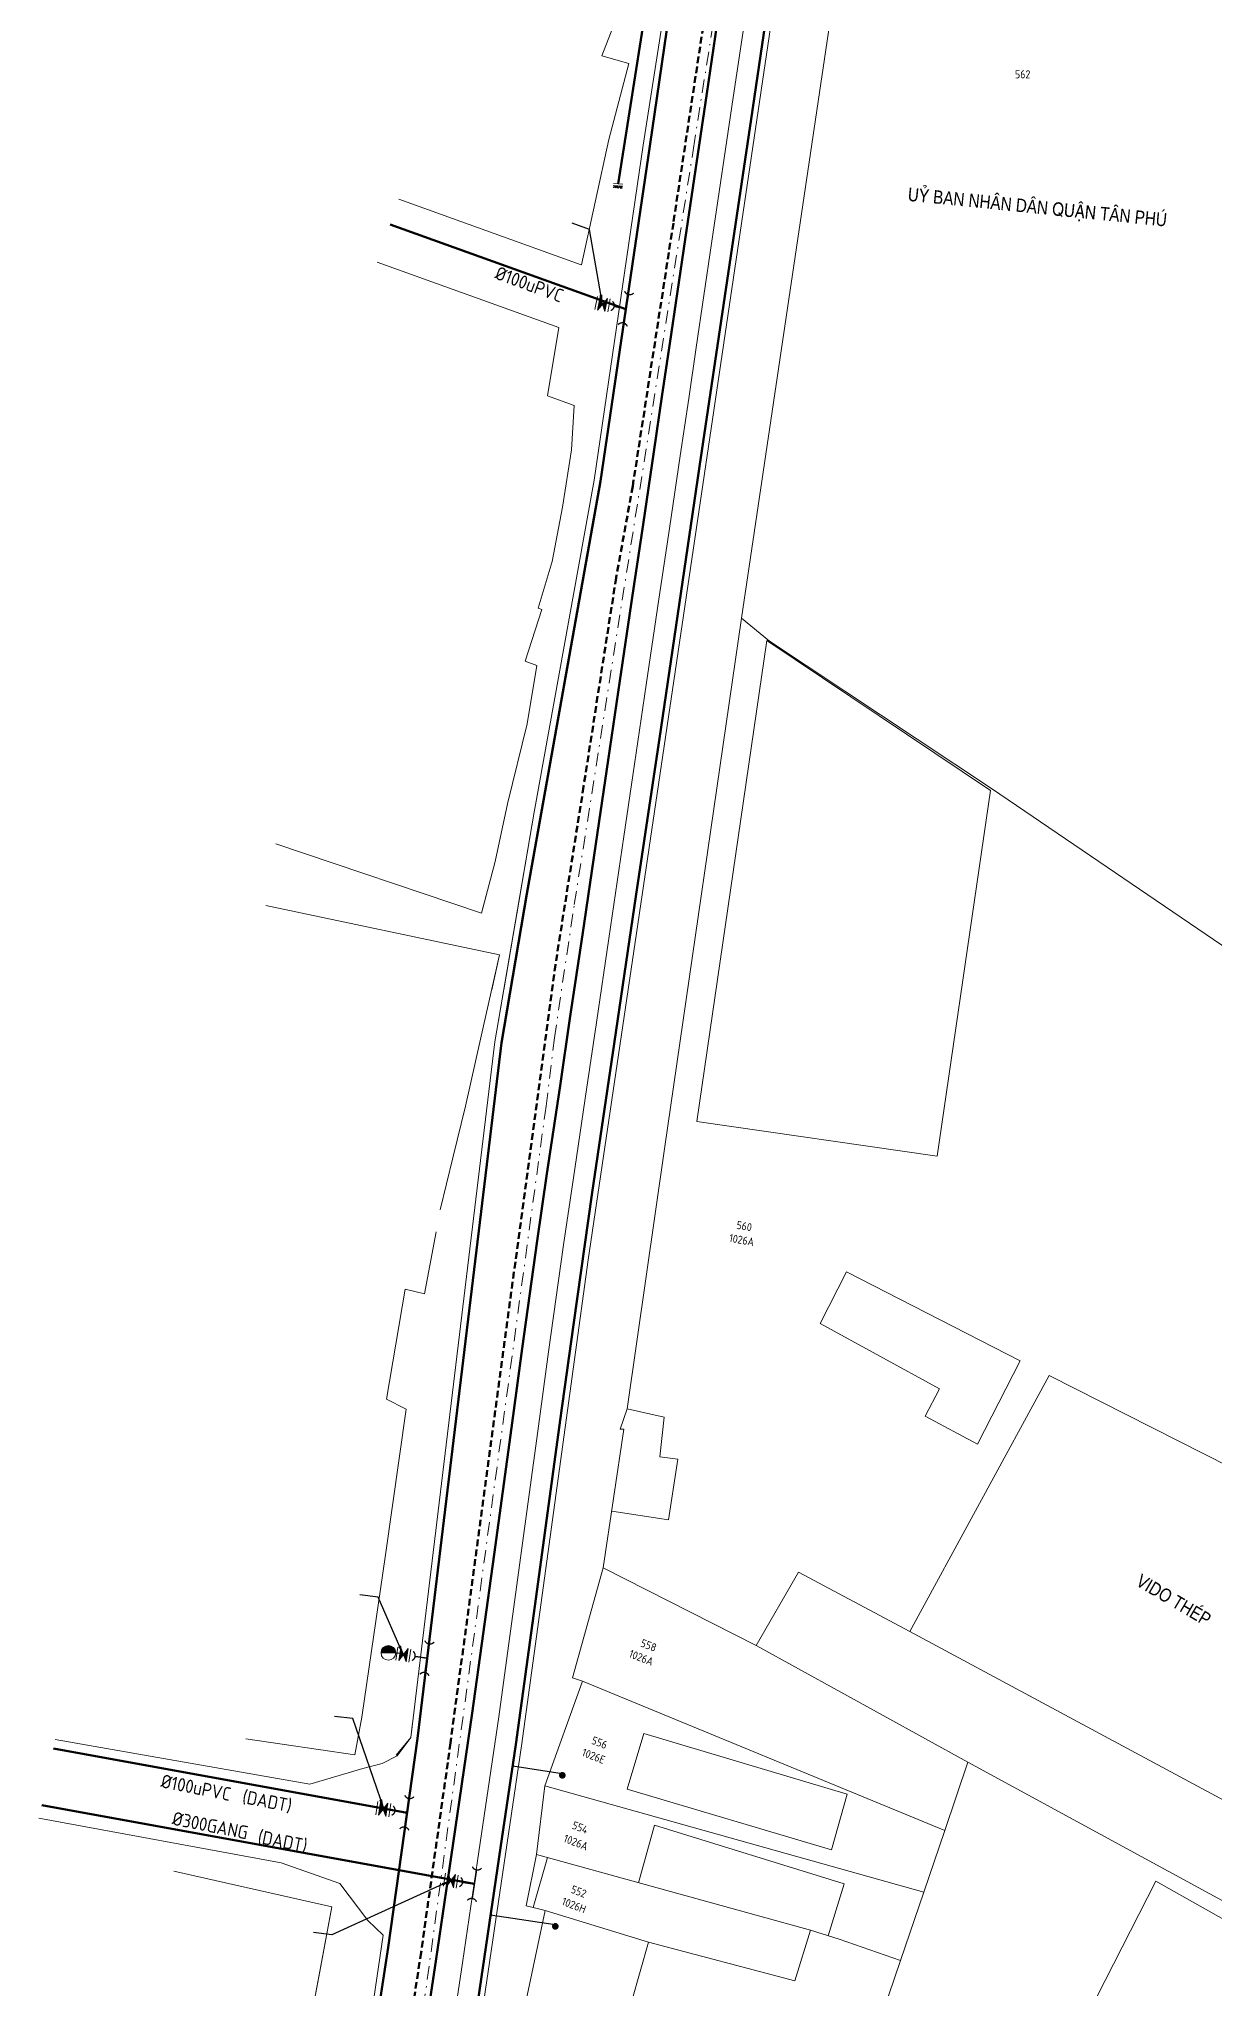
# Model space of a CAD drawing. Header units: inches. Extents: x 595615 to 1194060, y 1190840 to 2385448.
# Drawn here: x 596684.7 to 596772.9, y 1192558.2 to 1192704.4 of the extents above; entities that cross this region are included whole.
import ezdxf
from ezdxf.enums import TextEntityAlignment as Align

# ---------------------------------------------------------------- set-up
doc = ezdxf.new("R2010")
doc.units = ezdxf.units.IN
doc.header["$MEASUREMENT"] = 0
for name, pattern in [('CENTER2', [1.125, 0.75, -0.125, 0.125, -0.125]), ('DASHDOTX2', [2, 1, -0.5, 0, -0.5]), ('DASHED', [0.75, 0.5, -0.25])]:
    doc.linetypes.add(name, pattern=pattern)
for name, color, linetype, lineweight in [('Chitiet', 4, 'Continuous', 9), ('DN 100 uPVC', 4, 'Continuous', 50), ('DN 25 PE', 40, 'Continuous', 30), ('Nen tim duong', 9, 'CENTER2', 0), ('Nen_HTHANH-TP', 9, 'Continuous', 0), ('Nen_PHUTHOHOA_TP', 8, 'Continuous', 5), ('Nen_SN-HTHANH-TP_new', 7, 'Continuous', 0), ('Nen_SN_HTHANH_old', 9, 'Continuous', 0), ('ONG BTCT', 61, 'DASHED', 100), ('ONG CAP 2 (DADT)', 140, 'Continuous', 70), ('ONG CAP 3 (DADT)', 221, 'Continuous', 50), ('ONGCAP2', 5, 'Continuous', 20), ('TEXT PIPE', 3, 'Continuous', 25), ('Text_DiaDanh', 9, 'Continuous', 0), ('TLK 15', 220, 'Continuous', 20), ('Trucuuhoa', 1, 'Continuous', 15), ('VAN', 7, 'Continuous', 20)]:
    doc.layers.add(name, color=color, linetype=linetype, lineweight=lineweight)
doc.layers.add('ki hieu van', color=170, linetype='Continuous')
doc.styles.add('Dia Danh', font='VHELVCN_0.TTF', dxfattribs={"height": 1})
doc.styles.add('Sonha_QTB', font='isocp.shx', dxfattribs={"height": 0.6, "bigfont": 'bigfont.shx'})
doc.styles.add('text', font='isocp2.shx')
doc.styles.add('VNI-HC', font='VHELVCN_0.TTF')
doc.dimstyles.new('DUONG KICH THUOC', dxfattribs={"dimtxt": 1, "dimasz": 0.7, "dimexe": 0.5, "dimexo": 0.3, "dimgap": 0.2, "dimtad": 1, "dimzin": 0, "dimdsep": 46, "dimtxsty": 'VNI-HC', "dimblk": 'ARCHTICK', "dimcen": 0.09, "dimdle": 0.5, "dimclrd": 256, "dimclre": 256, "dimclrt": 256, "dimadec": 0, "dimazin": 0, "dimtfac": 1, "dimtofl": 0, "dimtmove": 0, "dimatfit": 3, "dimfxl": 1, "dimtolj": 1, "dimtzin": 0, "dimlwd": -1, "dimlwe": -1, "dimarcsym": 0})

# ---------------------------------------------------------------- blocks, each defined once
blk = doc.blocks.new('TLK 15')
at = {"layer": 'TLK 15', "linetype": 'Continuous', "const_width": 0.25}
blk.add_lwpolyline([(-0.125, 0, 1), (0.125, 0, 1)], format="xyb", close=True, dxfattribs=at)
blk = doc.blocks.new('VAN')
at = {"layer": 'VAN'}
h = blk.add_hatch(color=256, dxfattribs=at)
h.paths.add_polyline_path([(0.21, -0.5), (0.49, 0), (0.21, 0.5)])
h.paths.add_polyline_path([(0.77, 0.5), (0.49, 0), (0.77, -0.5)])
at = {"layer": 'VAN', "ltscale": 100}
for p, q in [((0, 0.5), (0, -0.5)), ((0.77, -0.5), (0.21, 0.5)), ((0.21, -0.5), (0.77, 0.5)), ((0.21, 0.5), (0.21, -0.5)), ((0.77, 0.5), (0.77, -0.5)), ((0.98, 0.5), (0.98, -0.5))]:
    blk.add_line(p, q, dxfattribs=at)
blk = doc.blocks.new('TE+VAN')
at = {"layer": 'Chitiet', "ltscale": 100, "const_width": 0.1}
for points in [[(-0.35, 1.28, 0.571257), (0.35, 1.28)], [(1.1, 0.35, 0.571257), (1.1, -0.35)], [(0.35, -1.28, 0.571257), (-0.35, -1.28)]]:
    blk.add_lwpolyline(points, format="xyb", dxfattribs=at)
for points in [[(0, -1.08), (0, 1.08)], [(0.9, 0), (0, 0)]]:
    blk.add_lwpolyline(points, dxfattribs=at)
at = {"layer": 'VAN'}
blk.add_blockref('VAN', (1.3, 0), dxfattribs=at)
blk = doc.blocks.new('_ArchTick')
at = {"color": 0, "linetype": 'ByBlock', "const_width": 0.15}
blk.add_lwpolyline([(-0.5, -0.5), (0.5, 0.5)], dxfattribs=at)
blk = doc.blocks.new('Trucuuhoa100')
at = {"layer": 'Trucuuhoa', "linetype": 'Continuous'}
blk.add_hatch(color=256, dxfattribs=at).paths.add_polyline_path([(0.55, 0, 0.414373), (0, 0.55, 0.414055), (-0.55, 0)])
blk.add_line((-0.55, 0), (0.55, 0), dxfattribs=at)
at = {"layer": 'Trucuuhoa', "linetype": 'Continuous', "flags": 128}
blk.add_lwpolyline([(0.55, -0.02), (0.89, -0.02)], dxfattribs=at)
at = {"layer": 'Trucuuhoa', "linetype": 'Continuous'}
blk.add_circle((0, 0), 0.551, dxfattribs=at)
blk = doc.blocks.new('BIT')
at = {"layer": 'Chitiet', "ltscale": 100}
for p, q in [((0.35, 0), (-0.35, 0)), ((-0.3, -0.16), (-0.35, -0.21)), ((0.35, -0.16), (-0.35, -0.16)), ((-0.18, -0.16), (-0.34, -0.33)), ((-0.06, -0.16), (-0.22, -0.33)), ((0.07, -0.16), (-0.09, -0.33)), ((0.19, -0.16), (0.03, -0.33)), ((0.32, -0.16), (0.15, -0.33)), ((0.35, -0.25), (0.28, -0.33))]:
    blk.add_line(p, q, dxfattribs=at)

msp = doc.modelspace()

# ---------------------------------------------------------------- linework, layer by layer
at = {"layer": 'DN 100 uPVC'}
msp.add_lwpolyline([(596732.852, 1192723.269), (596728.16, 1192693.534)], dxfattribs=at)
at = {"layer": 'DN 100 uPVC', "linetype": 'Continuous'}
msp.add_lwpolyline([(596728.747, 1192684.14), (596711.058, 1192690.502)], dxfattribs=at)
at = {"layer": 'DN 25 PE'}
for p, q in [((596723.979, 1192574.307), (596720.255, 1192574.86)), ((596723.453, 1192562.98), (596718.598, 1192563.701))]:
    msp.add_line(p, q, dxfattribs=at)
at = {"layer": 'Nen tim duong', "linetype": 'DASHDOTX2'}
for p, q in [((596733.82, 1192696.226), (596742.764, 1192752.963)), ((596724.876, 1192639.499), (596733.82, 1192696.226)), ((596723.384, 1192629.487), (596724.876, 1192639.499)), ((596722.761, 1192624.372), (596723.384, 1192629.487)), ((596722.761, 1192624.372), (596712.02, 1192545.448))]:
    msp.add_line(p, q, dxfattribs=at)
at = {"layer": 'Nen_HTHANH-TP', "linetype": 'Continuous'}
for p, q in [((596751.472, 1192755.91), (596737.428, 1192660.959)), ((596751.472, 1192755.91), (596737.428, 1192660.959)), ((596746.614, 1192752.656), (596725.917, 1192612.849)), ((596726.36, 1192671.32), (596721.87, 1192646.426)), ((596731.64, 1192621.164), (596737.428, 1192660.959)), ((596737.428, 1192660.959), (596739.53, 1192659.24)), ((596739.31, 1192659.29), (596734.069, 1192623.226)), ((596756.089, 1192648.054), (596739.31, 1192659.29)), ((596739.53, 1192659.24), (596756.179, 1192648.184)), ((596752.101, 1192620.621), (596756.089, 1192648.054)), ((596844.537, 1192588.105), (596756.179, 1192648.184)), ((596721.87, 1192646.426), (596718.924, 1192629.204)), ((596718.924, 1192629.204), (596712.616, 1192577.009)), ((596718.924, 1192629.204), (596712.616, 1192577.009)), ((596734.069, 1192623.226), (596752.101, 1192620.621)), ((596728.846, 1192601.682), (596731.64, 1192621.164)), ((596725.917, 1192612.849), (596720.926, 1192576.395)), ((596745.308, 1192611.955), (596743.311, 1192608.063)), ((596745.308, 1192611.955), (596758.333, 1192605.266)), ((596752.275, 1192603.161), (596743.311, 1192608.063)), ((596758.333, 1192605.266), (596755.128, 1192599.023)), ((596750.05, 1192584.969), (596760.504, 1192604.167)), ((596760.504, 1192604.167), (596809.534, 1192579.317)), ((596752.275, 1192603.161), (596751.197, 1192601.11)), ((596728.307, 1192600.151), (596728.846, 1192601.682)), ((596728.846, 1192601.682), (596731.607, 1192601.054)), ((596731.607, 1192601.054), (596731.289, 1192598.074)), ((596751.197, 1192601.11), (596755.128, 1192599.023)), ((596727.046, 1192589.74), (596728.597, 1192600.142)), ((596728.597, 1192600.142), (596728.307, 1192600.151)), ((596731.289, 1192598.074), (596732.639, 1192597.895)), ((596732.639, 1192597.895), (596731.953, 1192593.354)), ((596731.953, 1192593.354), (596727.682, 1192593.991)), ((596724.742, 1192581.498), (596727.046, 1192589.74)), ((596727.046, 1192589.74), (596738.51, 1192583.93)), ((596738.51, 1192583.93), (596741.706, 1192589.422)), ((596741.706, 1192589.422), (596750.05, 1192584.969)), ((596798.421, 1192558.948), (596750.05, 1192584.969)), ((596738.51, 1192583.93), (596754.407, 1192575.182)), ((596724.742, 1192581.498), (596725.503, 1192581.249)), ((596722.679, 1192573.397), (596725.503, 1192581.249)), ((596725.503, 1192581.249), (596752.682, 1192570.041)), ((596730.086, 1192577.323), (596728.849, 1192573.142)), ((596730.086, 1192577.323), (596745.349, 1192572.775)), ((596711.587, 1192575.658), (596710.468, 1192575.067)), ((596711.587, 1192575.658), (596710.468, 1192575.067)), ((596712.616, 1192577.009), (596711.587, 1192575.658)), ((596712.616, 1192577.009), (596711.587, 1192575.658)), ((596713.348, 1192525.329), (596720.926, 1192576.395)), ((596754.407, 1192575.182), (596752.682, 1192570.041)), ((596754.407, 1192575.182), (596780.199, 1192561.133)), ((596722.033, 1192568.246), (596722.679, 1192573.397)), ((596722.679, 1192573.397), (596751.095, 1192565.42)), ((596744.173, 1192568.584), (596728.849, 1192573.142)), ((596745.349, 1192572.775), (596744.173, 1192568.584)), ((596730.881, 1192570.443), (596729.685, 1192566.132)), ((596730.881, 1192570.443), (596745.115, 1192566.055)), ((596752.682, 1192570.041), (596751.095, 1192565.42)), ((596721.256, 1192564.406), (596722.033, 1192568.246)), ((596721.786, 1192564.266), (596722.873, 1192568.017)), ((596722.033, 1192568.246), (596742.598, 1192562.563)), ((596745.115, 1192566.055), (596743.918, 1192562.154)), ((596751.095, 1192565.42), (596749.359, 1192560.298)), ((596768.495, 1192566.254), (596760.437, 1192550.447)), ((596779.58, 1192559.983), (596768.495, 1192566.254)), ((596719.748, 1192550.084), (596722.686, 1192564.037)), ((596721.786, 1192564.266), (596721.256, 1192564.406)), ((596722.686, 1192564.037), (596721.786, 1192564.266)), ((596730.448, 1192561.673), (596722.686, 1192564.037)), ((596742.598, 1192562.563), (596741.431, 1192558.782)), ((596742.598, 1192562.563), (596744.748, 1192561.905)), ((596730.448, 1192561.673), (596728.324, 1192554.181)), ((596741.431, 1192558.782), (596730.448, 1192561.673)), ((596744.748, 1192561.905), (596749.359, 1192560.298)), ((596749.359, 1192560.298), (596745.548, 1192549.125))]:
    msp.add_line(p, q, dxfattribs=at)
at = {"layer": 'Nen_PHUTHOHOA_TP'}
for p, q in [((596733.231, 1192716.986), (596730.048, 1192696.443)), ((596728.589, 1192707.422), (596726.933, 1192703.131)), ((596726.933, 1192703.131), (596728.963, 1192702.572)), ((596728.963, 1192702.572), (596727.458, 1192696.861)), ((596727.458, 1192696.861), (596725.417, 1192687.457)), ((596730.048, 1192696.443), (596726.359, 1192671.32)), ((596725.403, 1192687.462), (596711.708, 1192692.391)), ((596723.709, 1192682.758), (596710.081, 1192687.663)), ((596723.709, 1192682.758), (596722.864, 1192677.637)), ((596722.864, 1192677.637), (596724.864, 1192676.929)), ((596724.864, 1192676.929), (596724.677, 1192673.589)), ((596724.677, 1192673.589), (596723.98, 1192669.298)), ((596726.359, 1192671.32), (596721.869, 1192646.426)), ((596723.98, 1192669.298), (596723.224, 1192665.217)), ((596723.224, 1192665.217), (596722.157, 1192661.707)), ((596722.447, 1192661.617), (596721.19, 1192657.736)), ((596722.157, 1192661.707), (596722.447, 1192661.617)), ((596721.19, 1192657.736), (596722.06, 1192657.407)), ((596722.06, 1192657.407), (596721.344, 1192653.046)), ((596721.344, 1192653.046), (596719.869, 1192647.055)), ((596719.869, 1192647.055), (596718.952, 1192642.714)), ((596721.869, 1192646.426), (596719.59, 1192633.095)), ((596717.905, 1192638.853), (596702.481, 1192644.051)), ((596718.952, 1192642.714), (596717.905, 1192638.853)), ((596718.464, 1192640.914), (596717.905, 1192638.853)), ((596720.834, 1192640.386), (596718.923, 1192629.204)), ((596719.268, 1192635.714), (596701.745, 1192639.43)), ((596719.268, 1192635.714), (596717.853, 1192629.383)), ((596719.268, 1192635.714), (596718.68, 1192633.094)), ((596718.923, 1192629.204), (596712.616, 1192577.009)), ((596716.727, 1192624.372), (596717.853, 1192629.383)), ((596715.77, 1192620.491), (596716.727, 1192624.372)), ((596714.824, 1192616.601), (596715.77, 1192620.491)), ((596713.639, 1192610.29), (596714.515, 1192614.95)), ((596712.188, 1192610.648), (596710.785, 1192602.407)), ((596712.188, 1192610.648), (596713.639, 1192610.29)), ((596710.785, 1192602.407), (596712.276, 1192601.639)), ((596712.276, 1192601.639), (596710.705, 1192590.717)), ((596710.705, 1192590.717), (596708.935, 1192578.546)), ((596708.407, 1192575.715), (596708.935, 1192578.546)), ((596712.616, 1192577.009), (596712.745, 1192578.099)), ((596685.941, 1192576.878), (596705.039, 1192573.513)), ((596700.226, 1192576.929), (596708.407, 1192575.715)), ((596711.587, 1192575.658), (596710.468, 1192575.067)), ((596711.527, 1192575.708), (596712.616, 1192577.009)), ((596712.616, 1192577.009), (596711.587, 1192575.658)), ((596705.039, 1192573.513), (596709.018, 1192574.706)), ((596710.468, 1192575.067), (596709.018, 1192574.706)), ((596684.721, 1192570.977), (596702.894, 1192567.621)), ((596702.894, 1192567.621), (596707.295, 1192566.064)), ((596709.387, 1192563.306), (596707.295, 1192566.064)), ((596706.686, 1192564.314), (596704.884, 1192554.682)), ((596710.548, 1192562.207), (596709.387, 1192563.306)), ((596708.917, 1192551.226), (596710.548, 1192562.207))]:
    msp.add_line(p, q, dxfattribs=at)
at = {"layer": 'Nen_PHUTHOHOA_TP', "invisible_edges": 5}
for points in [[(596694.844, 1192566.994), (596704.884, 1192554.682), (596705.907, 1192560.148), (596694.844, 1192566.994)], [(596694.844, 1192566.994), (596705.907, 1192560.148), (596706.686, 1192564.314)]]:
    msp.add_3dface(points, dxfattribs=at)
at = {"layer": 'ONG BTCT'}
msp.add_lwpolyline([(596777.349, 1193001.71), (596763.046, 1192896.231), (596752.389, 1192825.063), (596743.366, 1192764.147), (596735.44, 1192711.246), (596732.31, 1192690.606), (596729.258, 1192670.867), (596728.015, 1192664.006), (596725.576, 1192648.347), (596723.461, 1192634.981), (596715.591, 1192576.621), (596713.387, 1192560.904), (596706.522, 1192515.674), (596698.098, 1192468.95), (596698.098, 1192468.95)], dxfattribs=at)
at = {"layer": 'ONG CAP 2 (DADT)'}
for points in [[(596735.704, 1192706.274), (596734.823, 1192700.319), (596733.2, 1192689.359), (596732.045, 1192681.557), (596731.479, 1192677.733), (596730.844, 1192673.442), (596730.036, 1192667.986), (596729.251, 1192662.685), (596728.3, 1192656.263), (596727.421, 1192650.32), (596726.616, 1192644.884), (596725.482, 1192637.224), (596724.552, 1192630.94), (596723.806, 1192625.903), (596722.826, 1192619.283), (596722.082, 1192614.258), (596720.969, 1192606.198), (596720.154, 1192600.247), (596718.854, 1192590.747), (596717.225, 1192578.851), (596715.646, 1192568.064), (596714.513, 1192560.426), (596713.42, 1192553.062)], [(596684.923, 1192571.955), (596717.367, 1192566.038)]]:
    msp.add_lwpolyline(points, dxfattribs=at)
at = {"layer": 'ONG CAP 3 (DADT)', "linetype": 'Continuous'}
msp.add_lwpolyline([(596772.66, 1192998.968), (596771.979, 1192986.388, -0.847463), (596771.821, 1192984.963), (596768.717, 1192956.939), (596764.934, 1192928.727), (596761.668, 1192905.435), (596757.824, 1192877.823), (596751.597, 1192837.133), (596744.916, 1192795.049), (596730.543, 1192696.371), (596726.852, 1192671.24), (596721.327, 1192640.299), (596719.418, 1192629.132), (596717.538, 1192613.576), (596713.112, 1192576.944), (596710.913, 1192561.264), (596705.532, 1192526.186), (596699.801, 1192489.223), (596695.557, 1192460.065), (596692.865, 1192439.701), (596692.865, 1192439.701)], format="xyb", dxfattribs=at)
at = {"layer": 'ONG CAP 3 (DADT)'}
msp.add_lwpolyline([(596717.405, 1192555.661), (596719.348, 1192568.75), (596720.497, 1192576.493), (596722.092, 1192588.141), (596723.828, 1192600.828), (596724.806, 1192607.972), (596726.219, 1192617.888), (596727.77, 1192628.365), (596729.505, 1192640.084), (596731.359, 1192652.609), (596734.28, 1192672.34), (596736.347, 1192686.304), (596738.137, 1192698.393), (596739.445, 1192707.23)], dxfattribs=at)
at = {"layer": 'ONG CAP 3 (DADT)', "linetype": 'Continuous'}
msp.add_lwpolyline([(596685.801, 1192576.204), (596712.331, 1192571.374)], dxfattribs=at)
at = {"layer": 'ONGCAP2'}
msp.add_lwpolyline([(596715.398, 1192552.77), (596716.491, 1192560.133), (596717.625, 1192567.774), (596719.207, 1192578.578), (596720.837, 1192590.488), (596722.138, 1192599.987), (596722.952, 1192605.937), (596724.063, 1192613.981), (596724.805, 1192618.992), (596725.785, 1192625.612), (596726.53, 1192630.648), (596727.461, 1192636.933), (596728.595, 1192644.592), (596729.399, 1192650.029), (596730.279, 1192655.972), (596731.23, 1192662.393), (596732.015, 1192667.694), (596732.822, 1192673.15), (596733.458, 1192677.442), (596734.024, 1192681.266), (596735.179, 1192689.067), (596736.801, 1192700.027), (596737.683, 1192705.983)], dxfattribs=at)

# ---------------------------------------------------------------- block references
at = {"layer": 'Chitiet', "linetype": 'Continuous', "xscale": -1, "rotation": 355.8915585317487}
msp.add_blockref('BIT', (596728.163, 1192693.55), dxfattribs=at)
at = {"layer": 'Chitiet'}
for p, rotation in [((596728.752, 1192684.174), 168.9844597841992), ((596713.824, 1192582.968), 171.3861080569333), ((596712.315, 1192571.373), 171.3861080569333), ((596717.388, 1192566.017), 171.3861080569333)]:
    msp.add_blockref('TE+VAN', p, dxfattribs=dict(at, rotation=rotation))
at = {"layer": 'TLK 15', "rotation": 359.9999999934133}
for p in [(596723.979, 1192574.182), (596723.453, 1192562.855)]:
    msp.add_blockref('TLK 15', p, dxfattribs=at)
at = {"layer": 'TLK 15'}
for p in [(596723.979, 1192574.182), (596723.453, 1192562.855)]:
    msp.add_blockref('TLK 15', p, dxfattribs=at)
at = {"layer": 'Trucuuhoa', "linetype": 'Continuous'}
msp.add_blockref('Trucuuhoa100', (596710.929, 1192583.372), dxfattribs=at)

# ---------------------------------------------------------------- texts
at = {"layer": 'Nen_SN-HTHANH-TP_new', "style": 'Sonha_QTB'}
for s, rotation, p in [('562', 0.04623, (596758.513, 1192701.759)), ('560', 349.75858, (596737.625, 1192615.37)), ('558', 338.8635, (596730.455, 1192583.933)), ('556', 338.8635, (596726.767, 1192576.638)), ('554', 338.8635, (596725.318, 1192570.271)), ('552', 338.8635, (596725.21, 1192565.468))]:
    msp.add_text(s, height=0.6, rotation=rotation, dxfattribs=at).set_placement(p, align=Align.MIDDLE)
at = {"layer": 'Nen_SN_HTHANH_old', "style": 'Sonha_QTB'}
for s, rotation, p in [('1026A', 349.75858, (596737.436, 1192614.335)), ('1026A', 338.76514, (596729.899, 1192583.008)), ('1026E', 338.76514, (596726.322, 1192575.627)), ('1026A', 338.76514, (596724.996, 1192569.156)), ('1026H', 338.76514, (596724.852, 1192564.437))]:
    msp.add_text(s, height=0.6, rotation=rotation, dxfattribs=at).set_placement(p, align=Align.MIDDLE)
at = {"layer": 'TEXT PIPE', "style": 'text'}
for s, rotation, p in [('%%c100uPVC', 339.88926, (596718.848, 1192686.447)), ('%%c100uPVC', 348.74293, (596693.807, 1192573.29)), ('(DADT)', 348.74293, (596699.914, 1192572.119)), ('%%c300GANG', 348.74293, (596694.654, 1192570.492)), ('(DADT)', 348.74293, (596701.072, 1192569.114))]:
    msp.add_text(s, height=1, rotation=rotation, dxfattribs=at).set_placement(p)
at = {"layer": 'Text_DiaDanh', "linetype": 'Continuous', "style": 'Dia Danh'}
for s, rotation, p in [('UYÛ BAN NHAÂN DAÂN QUAÄN TAÂN PHUÙ', 354.29214, (596759.621, 1192691.834)), ('VIDO THEÙP', 329.44909, (596769.908, 1192587.437))]:
    msp.add_text(s, height=1, rotation=rotation, dxfattribs=at).set_placement(p, align=Align.MIDDLE)

# ---------------------------------------------------------------- leaders
at = {"layer": 'ki hieu van'}
for points in [[(596726.99, 1192684.517), (596726.022, 1192690.124), (596724.714, 1192690.585)], [(596712.049, 1192583.237), (596710.156, 1192587.556), (596708.78, 1192587.728)], [(596710.58, 1192571.693), (596708.252, 1192578.434), (596706.877, 1192578.606)], [(596715.613, 1192566.286), (596706.689, 1192562.215), (596705.314, 1192562.388)]]:
    msp.add_leader(points, dimstyle='DUONG KICH THUOC', override={"dimgap": 0.2, "dimtad": 0}, dxfattribs=at)

doc.saveas('drawing.dxf')
